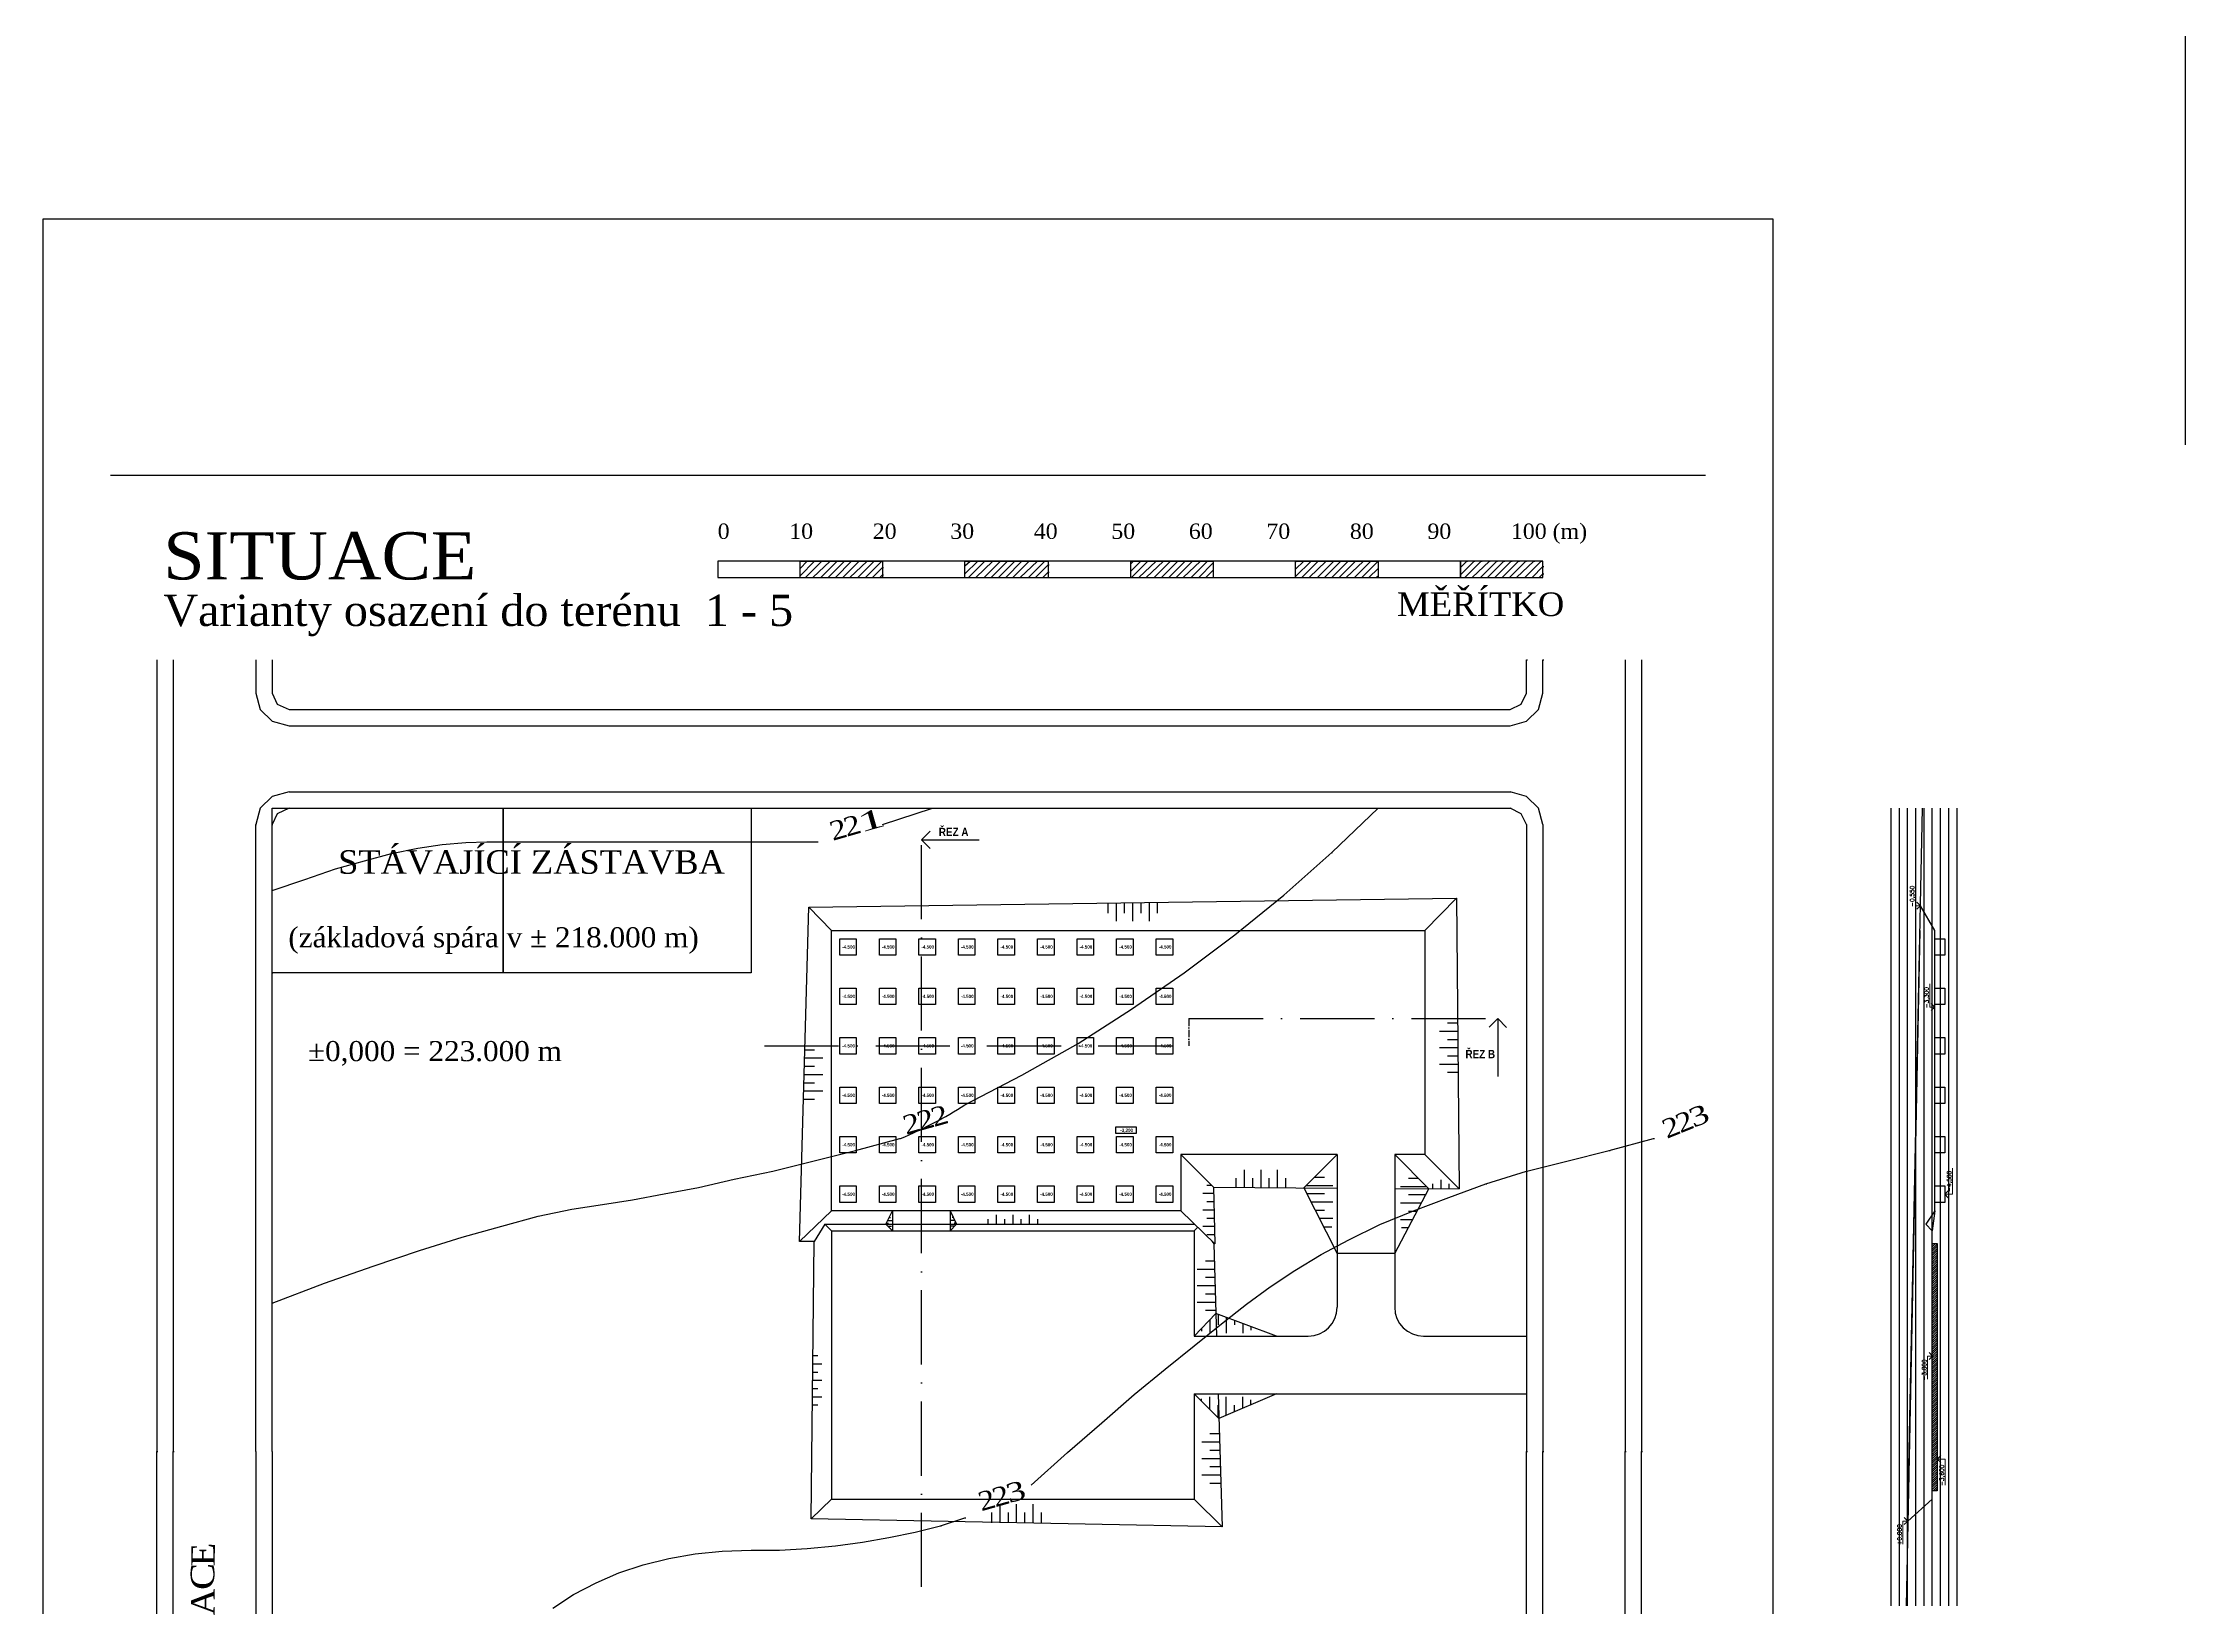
# Model space of a CAD drawing. Header units: millimetres. Extents: x -51 to 2999949, y -1641567 to 415040.
# Drawn here: x 929949 to 1189949, y -833509 to -643718 of the extents above; entities that cross this region are included whole.
import ezdxf

# ---------------------------------------------------------------- set-up
doc = ezdxf.new("R2010")
doc.units = ezdxf.units.MM
doc.header["$LTSCALE"] = 75
doc.header["$MEASUREMENT"] = 0
doc.linetypes.add('ACAD_ISO10W100', pattern=[18, 12, -3, 0, -3])
doc.layers.get('0').update_dxf_attribs({"linetype": 'CONTINUOUS'})
for name, color, linetype in [('cesty', 161, 'CONTINUOUS'), ('DNO', 210, 'CONTINUOUS'), ('objekt A patky', 130, 'CONTINUOUS'), ('objekt A+B', 10, 'CONTINUOUS'), ('objekt C', 30, 'CONTINUOUS'), ('svahování', 80, 'CONTINUOUS'), ('TEXT hlouby PPD', 255, 'CONTINUOUS'), ('TEXT hlouby SJ', 6, 'CONTINUOUS'), ('ŘEZ', 10, 'ACAD_ISO10W100'), ('ŘEZ bílá', 251, 'CONTINUOUS'), ('ŘEZ červená', 10, 'CONTINUOUS'), ('šrafy', 90, 'CONTINUOUS')]:
    doc.layers.add(name, color=color, linetype=linetype)
doc.layers.add('dělící čára', color=140, linetype='CONTINUOUS', lineweight=30)
doc.layers.add('texty', color=255, linetype='CONTINUOUS', lineweight=15)
doc.styles.add('hloubky patek a pasu', font='ariblk.ttf', dxfattribs={"width": 0.75, "height": 400})
doc.styles.add('romans', font='romans.shx')
doc.styles.add('TIMESNEWROMAN', font='times.ttf')
doc.styles.add('ŘEZ', font='ariblk.ttf', dxfattribs={"width": 0.75, "height": 1000})

# ---------------------------------------------------------------- blocks, each defined once
blk = doc.blocks.new('*U26')
at = {"layer": 'objekt A patky', "extrusion": (3.35875e-15, -3.39308e-16, -1)}
blk.add_lwpolyline([(1000, 1000), (-1000, 1000), (-1000, -1000), (1000, -1000)], close=True, dxfattribs=at)
blk = doc.blocks.new('*U27')
at = {"layer": 'objekt A patky', "color": 0, "linetype": 'ByBlock', "lineweight": -2, "transparency": 16777216}
for p in [(-38400, 30000), (-33600, 30000), (-28800, 30000), (-24000, 30000), (-19200, 30000), (-14400, 30000), (-9600, 30000), (-4800, 30000), (0, 30000), (-38400, 24000), (-33600, 24000), (-28800, 24000), (-24000, 24000), (-19200, 24000), (-14400, 24000), (-9600, 24000), (-4800, 24000), (0, 24000), (-38400, 18000), (-33600, 18000), (-28800, 18000), (-24000, 18000), (-19200, 18000), (-14400, 18000), (-9600, 18000), (-4800, 18000), (0, 18000), (-38400, 12000), (-33600, 12000), (-28800, 12000), (-24000, 12000), (-19200, 12000), (-14400, 12000), (-9600, 12000), (-4800, 12000), (0, 12000), (-38400, 6000), (-33600, 6000), (-28800, 6000), (-24000, 6000), (-19200, 6000), (-14400, 6000), (-9600, 6000), (-4800, 6000), (0, 6000), (-38400, 0), (-33600, 0), (-28800, 0), (-24000, 0), (-19200, 0), (-14400, 0), (-9600, 0), (-4800, 0), (0, 0)]:
    blk.add_blockref('*U26', p, dxfattribs=at)
blk = doc.blocks.new('*U24')
at = {"layer": 'DNO'}
for p, q in [((-600, 1000), (600, 1000)), ((600, 1000), (600, -1000)), ((600, -1000), (-600, -1000))]:
    blk.add_line(p, q, dxfattribs=at)
blk = doc.blocks.new('*U25')
at = {"layer": 'DNO', "color": 0, "linetype": 'ByBlock', "lineweight": -2, "transparency": 16777216}
for p in [(0, 0), (0, -6000), (0, -12000), (0, -18000), (0, -24000), (0, -30000)]:
    blk.add_blockref('*U24', p, dxfattribs=at)

msp = doc.modelspace()

# ---------------------------------------------------------------- hatches: boundary and pattern name
at = {"layer": 'šrafy'}
h = msp.add_hatch(dxfattribs=at)
h.set_pattern_fill('ANSI31', color=256, scale=1500)
h.set_pattern_definition([(45, (-21324.13, -1021092.52), (-132.582521, 132.582521), [])])
h.paths.add_polyline_path([(1159865.2522, -789408.225), (1159265.2522, -789408.225), (1159265.2522, -819408.225), (1159865.2522, -819408.225)])

# ---------------------------------------------------------------- linework, layer by layer
for p, q in [((938166.6185, -696172.3482), (1131752.1823, -696172.3482)), ((959847.5854, -734596.2665), (1108142.3038, -734596.2665)), ((959847.5854, -736576.6136), (1108142.3038, -736576.6136)), ((1021855.6645, -740640.179), (1024041.7669, -740640.179))]:
    msp.add_line(p, q)
msp.add_lwpolyline([(929948.9938, -665091.3161), (929948.9938, -962091.3161), (1139948.9938, -962091.3161), (1139948.9938, -665091.3161)], close=True)
for points in [[(1011851.0381, -708568.806), (1021855.6645, -708568.806), (1021855.6645, -706614.1767), (1031860.2843, -706614.1767), (1031860.2843, -708568.806), (1041864.9041, -708568.806), (1041864.9041, -706614.1767), (1051972.395, -706614.1767), (1051972.395, -708568.806), (1061977.0279, -708568.806), (1061977.0279, -706614.1767), (1071981.6346, -706614.1767), (1071981.6346, -708568.806), (1081986.2675, -708568.806), (1081986.2675, -706614.1767), (1091990.8873, -706614.1767), (1091990.8873, -708568.806), (1101995.5072, -708568.806), (1101995.5072, -706614.1767), (1011851.0381, -706614.1767), (1011851.0381, -708568.806), (1102098.3783, -708568.806)], [(1021855.6645, -707488.6333), (1022730.1081, -706614.1767), (1022832.9792, -706614.1767)], [(1021855.6645, -708363.0638), (1023604.5386, -706614.1767), (1023707.4097, -706614.1767)], [(1022498.635, -708568.806), (1024478.9821, -706614.1767), (1024607.5841, -706614.1767)], [(1023398.7964, -708568.806), (1025482.0146, -706614.1767), (1025584.8857, -706614.1767)], [(1024376.098, -708568.806), (1026356.4582, -706614.1767), (1026459.3293, -706614.1767)], [(1025250.5546, -708568.806), (1027230.9018, -706614.1767), (1027359.4906, -706614.1767)], [(1026150.7029, -708568.806), (1028105.3322, -706614.1767), (1028233.9211, -706614.1767)], [(1027025.1465, -708568.806), (1029005.4936, -706614.1767), (1029108.3778, -706614.1767)], [(1027899.5901, -708568.806), (1029982.8083, -706614.1767), (1030085.6794, -706614.1767)], [(1028876.8916, -708568.806), (1030857.2519, -706614.1767), (1030985.8407, -706614.1767)], [(1029777.0661, -708568.806), (1031757.4132, -706614.1767), (1031860.2843, -706614.1767)], [(1041864.9041, -707154.2761), (1042507.8746, -706614.1767), (1042636.4766, -706614.1767)], [(1041864.9041, -708131.6039), (1043408.036, -706614.1767), (1043510.9071, -706614.1767)], [(1042302.1194, -708568.806), (1044282.4665, -706614.1767), (1044385.3507, -706614.1767)], [(1043176.5629, -708568.806), (1045259.7942, -706614.1767), (1045388.3831, -706614.1767)], [(1044179.5954, -708568.806), (1046159.9425, -706614.1767), (1046262.8136, -706614.1767)], [(1045054.039, -708568.806), (1047034.3861, -706614.1767), (1047137.2703, -706614.1767)], [(1045928.4825, -708568.806), (1047908.8297, -706614.1767), (1048011.7008, -706614.1767)], [(1046802.913, -708568.806), (1048783.2602, -706614.1767), (1048886.1443, -706614.1767)], [(1047677.3566, -708568.806), (1049657.7168, -706614.1767), (1049786.3057, -706614.1767)], [(1048577.518, -708568.806), (1050660.7362, -706614.1767), (1050763.6073, -706614.1767)], [(1049554.8326, -708568.806), (1051535.1798, -706614.1767), (1051638.064, -706614.1767)], [(1050429.2762, -708568.806), (1051972.395, -707051.405), (1052075.2792, -707051.405)], [(1061977.0279, -706922.8161), (1062311.359, -706614.1767), (1062414.2432, -706614.1767)], [(1061977.0279, -707822.9644), (1063185.8156, -706614.1767), (1063288.6867, -706614.1767)], [(1062079.899, -708568.806), (1064060.2461, -706614.1767), (1064188.835, -706614.1767)], [(1062980.0473, -708568.806), (1065063.2786, -706614.1767), (1065166.1628, -706614.1767)], [(1063854.5039, -708568.806), (1065937.7222, -706614.1767), (1066040.5933, -706614.1767)], [(1064831.8055, -708568.806), (1066812.1527, -706614.1767), (1066915.0368, -706614.1767)], [(1065706.2491, -708568.806), (1067686.6093, -706614.1767), (1067815.1982, -706614.1767)], [(1066606.4105, -708568.806), (1068586.7576, -706614.1767), (1068689.6287, -706614.1767)], [(1067480.841, -708568.806), (1069461.2012, -706614.1767), (1069564.0723, -706614.1767)], [(1068355.2976, -708568.806), (1070438.5158, -706614.1767), (1070567.1047, -706614.1767)], [(1069332.5992, -708568.806), (1071312.9463, -706614.1767), (1071441.5483, -706614.1767)], [(1070232.7737, -708568.806), (1071981.6346, -706819.9189), (1072084.5188, -706819.9189)], [(1081986.2675, -706717.0478), (1082089.1386, -706614.1767), (1082217.7275, -706614.1767)], [(1081986.2675, -707591.5044), (1082989.3, -706614.1767), (1083092.1842, -706614.1767)], [(1081986.2675, -708465.9349), (1083863.7436, -706614.1767), (1083966.6147, -706614.1767)], [(1082757.8269, -708568.806), (1084738.1741, -706614.1767), (1084841.0452, -706614.1767)], [(1083632.2705, -708568.806), (1085715.5018, -706614.1767), (1085844.0907, -706614.1767)], [(1084635.303, -708568.806), (1086615.6501, -706614.1767), (1086718.5212, -706614.1767)], [(1085509.7465, -708568.806), (1087490.0937, -706614.1767), (1087592.9778, -706614.1767)], [(1086384.1901, -708568.806), (1088364.5372, -706614.1767), (1088467.4083, -706614.1767)], [(1087258.6206, -708568.806), (1089238.9677, -706614.1767), (1089341.8388, -706614.1767)], [(1088133.0642, -708568.806), (1090242.0133, -706614.1767), (1090344.8844, -706614.1767)], [(1089136.0966, -708568.806), (1091116.4438, -706614.1767), (1091219.3149, -706614.1767)], [(1090010.5402, -708568.806), (1091990.8873, -706614.1767), (1092093.7715, -706614.1767)], [(1101995.5072, -708568.806), (1112000.127, -708568.806), (1112000.127, -706614.1767), (1101995.5072, -706614.1767), (1101995.5072, -708568.806), (1102098.3783, -708568.806)], [(1101995.5072, -707360.0183), (1102767.0666, -706614.1767), (1102869.9507, -706614.1767)], [(1101995.5072, -708260.1927), (1103641.5101, -706614.1767), (1103744.3943, -706614.1767)], [(1102535.6066, -708568.806), (1104515.9537, -706614.1767), (1104644.5426, -706614.1767)], [(1103435.7549, -708568.806), (1105518.9862, -706614.1767), (1105621.8703, -706614.1767)], [(1104413.0826, -708568.806), (1106393.4297, -706614.1767), (1106496.3008, -706614.1767)], [(1105287.5131, -708568.806), (1107267.8602, -706614.1767), (1107396.4622, -706614.1767)], [(1106187.6745, -708568.806), (1108142.3038, -706614.1767), (1108270.9058, -706614.1767)], [(1107062.118, -708568.806), (1109042.4652, -706614.1767), (1109145.3363, -706614.1767)], [(1107936.5485, -708568.806), (1109916.8957, -706614.1767), (1110019.7798, -706614.1767)], [(1108811.0052, -708568.806), (1110894.2234, -706614.1767), (1111022.8123, -706614.1767)], [(1109814.0246, -708568.806), (1111794.3717, -706614.1767), (1111897.2559, -706614.1767)], [(1030651.4966, -708568.806), (1031860.2843, -707360.0183), (1031963.1554, -707360.0183)], [(1031525.9402, -708568.806), (1031860.2843, -708260.1927), (1031963.1554, -708260.1927)], [(1051303.7067, -708568.806), (1051972.395, -707925.8355), (1052075.2792, -707925.8355)], [(1071107.2041, -708568.806), (1071981.6346, -707694.3755), (1072084.5188, -707694.3755)], [(1090884.9838, -708568.806), (1091990.8873, -707488.6333), (1092093.7715, -707488.6333)], [(1091785.1321, -708568.806), (1091990.8873, -708363.0638), (1092093.7715, -708363.0638)], [(1110688.4681, -708568.806), (1112000.127, -707257.1472), (1112103.0111, -707257.1472)], [(1111562.9117, -708568.806), (1112000.127, -708131.6039), (1112103.0111, -708131.6039)], [(943799.0401, -718573.4389), (943799.0401, -814633.225), (943901.9177, -814633.225)], [(945779.3872, -718573.4389), (945779.3872, -814633.225), (945882.2648, -814633.225)], [(955784.0135, -718573.4389), (955784.0135, -722637.0043), (956324.1064, -724617.3514), (957764.3607, -726031.8813), (959847.5854, -726597.6985), (1108039.4327, -726597.6985), (1110019.7798, -726031.8813), (1111460.0406, -724617.3514), (1112000.127, -722637.0043), (1112000.127, -718573.4389), (1112103.0111, -718573.4389)], [(957764.3607, -718573.4389), (957764.3607, -722637.0043), (958407.3312, -723948.6631), (959847.5854, -724617.3514), (1108039.4327, -724617.3514), (1109351.0915, -723948.6631), (1110019.7798, -722637.0043), (1110019.7798, -718573.4389), (1110122.664, -718573.4389)], [(1122004.7468, -718573.4389), (1122004.7468, -814633.225), (1122107.6179, -814633.225)], [(1123985.0939, -718573.4389), (1123985.0939, -814633.225), (1124087.9781, -814633.225)], [(959847.5854, -734596.2665), (957764.3607, -735136.3659), (956324.1064, -736576.6136), (955784.0135, -738556.9608), (955886.8846, -738556.9608)], [(1112000.127, -738556.9608), (1111460.0406, -736576.6136), (1110019.7798, -735136.3659), (1108039.4327, -734596.2665), (1108142.3038, -734596.2665)], [(959847.5854, -736576.6136), (958407.3312, -737245.3019), (957764.3607, -738556.9608), (957867.2383, -738556.9608)], [(957764.3607, -756560.1355), (957764.3607, -736576.6136), (1015914.6166, -736576.6136), (1015914.6166, -756560.1355), (985797.873, -756560.1355), (985797.873, -736576.6136), (985797.873, -756560.1355), (957764.3607, -756560.1355), (957867.2383, -756560.1355)], [(1031860.2843, -738556.9608), (1037904.1968, -736576.6136), (1038007.081, -736576.6136)], [(1086384.1901, -741951.8378), (1091990.8873, -736576.6136), (1092093.7715, -736576.6136)], [(1110019.7798, -738556.9608), (1109351.0915, -737245.3019), (1108039.4327, -736576.6136), (1108142.3038, -736576.6136)], [(955784.0135, -814633.225), (955784.0135, -738556.9608), (955886.8846, -738556.9608)], [(957764.3607, -814633.225), (957764.3607, -738556.9608), (957867.2383, -738556.9608)], [(957764.3607, -746555.5026), (961725.0615, -745243.8438), (965454.2892, -743932.1849), (968977.7682, -742954.8833), (972269.7742, -742054.7089), (975458.909, -741411.7384), (978416.5708, -740974.5362), (981271.3615, -740743.0501), (983817.5258, -740640.179), (1021958.5356, -740640.179)], [(1110019.7798, -738556.9608), (1110019.7798, -814633.225), (1110122.664, -814633.225)], [(1112000.127, -738556.9608), (1112000.127, -814633.225), (1112103.0111, -814633.225)], [(1041864.9041, -772582.9631), (1048783.2602, -768956.5999), (1055598.7582, -765124.4945), (1062079.899, -760958.0581), (1068458.1687, -756560.1355), (1074630.6832, -751956.4707), (1080571.7376, -747121.3198), (1086384.1901, -741951.8378), (1086487.0612, -741951.8378)], [(1028568.2784, -778086.7761), (1033943.5025, -776646.5284), (1034046.3736, -776646.5284)], [(1120059.47, -778086.7761), (1125434.6942, -776646.5284), (1125537.5653, -776646.5284)], [(957764.3607, -796630.0503), (964142.6304, -794212.4879), (970057.954, -792129.2566), (975664.6577, -790251.7806), (980834.1397, -788605.7907), (985669.2776, -787294.1318), (990067.2001, -786085.3441), (994156.4898, -785210.8875), (997885.7175, -784670.788), (1001512.0742, -784104.997), (1005369.8973, -783359.1554), (1009536.3469, -782587.5698), (1013831.3918, -781584.5504), (1018563.6455, -780607.2227), (1023398.7964, -779398.435), (1028568.2784, -778086.7761), (1028671.1495, -778086.7761)], [(1109951.4623, -780628.5722), (1110054.8371, -780607.2227), (1114889.9881, -779398.435), (1120059.47, -778086.7761), (1120162.3411, -778086.7761)], [(1049889.1768, -818696.8034), (1054287.0994, -814736.0961), (1058453.5358, -811135.4768), (1062414.2432, -807714.8689), (1066169.1821, -804654.336), (1069666.9564, -801799.5323), (1072984.6802, -799150.4968), (1076045.2262, -796732.9214), (1078900.0038, -794649.7032), (1081883.3964, -792669.356), (1085072.5313, -790714.7267), (1088467.4083, -788940.1217), (1092222.3604, -787088.3635), (1096285.9257, -785442.3736), (1100580.9772, -783796.3575), (1105081.7709, -782150.3676), (1105184.642, -782150.3676)], [(1105081.7709, -782150.3676), (1110019.7798, -780607.2227), (1110122.664, -780607.2227)], [(943799.0401, -916736.9497), (943799.0401, -814633.225), (943901.9177, -814633.225)], [(945779.3872, -916736.9497), (945779.3872, -814633.225), (945882.2648, -814633.225)], [(955784.0135, -814633.225), (955784.0135, -896650.5502), (956324.1064, -898733.775), (957764.3607, -900174.0292), (959847.5854, -900714.1221), (1108039.4327, -900714.1221), (1110019.7798, -900174.0292), (1111460.0406, -898733.775), (1112000.127, -896650.5502), (1112000.127, -814633.225), (1112103.0111, -814633.225)], [(957764.3607, -814633.225), (957764.3607, -896650.5502), (958407.3312, -898065.0867), (959847.5854, -898733.775), (1108039.4327, -898733.775), (1109351.0915, -898065.0867), (1110019.7798, -896650.5502), (1110019.7798, -814633.225), (1110122.664, -814633.225)], [(1122004.7468, -916736.9497), (1122004.7468, -814633.225), (1122107.6179, -814633.225)], [(1123985.0939, -916736.9497), (1123985.0939, -814633.225), (1124087.9781, -814633.225)], [(991841.7985, -833639.4452), (994362.2451, -831993.4292), (997114.1581, -830553.1815), (999866.0712, -829344.3938), (1002823.733, -828367.0791), (1005909.9902, -827595.5066), (1009099.1251, -827055.4203), (1012391.1376, -826721.0761), (1015914.6166, -826592.4872), (1019335.2179, -826592.4872), (1022730.1081, -826386.732), (1026150.7029, -826052.3878), (1029442.7089, -825615.1595), (1032631.8437, -825075.0731), (1035820.9786, -824406.3718), (1038881.5245, -823634.8124), (1039010.1134, -823634.8124)], [(1038881.5245, -823634.8124), (1041864.9041, -822657.5108), (1041967.7883, -822657.5108)]]:
    msp.add_lwpolyline(points)
msp.add_open_spline([(1034046.3736, -776646.5284), (1036855.9695, -775495.4257), (1039416.5218, -774095.2793), (1041864.9041, -772582.9631)], degree=3)
at = {"layer": 'cesty'}
for p, q in [((1087019.7798, -778608.225), (1082997.2698, -782630.7351)), ((1087019.7798, -778608.225), (1087019.7798, -797133.225)), ((1094019.7798, -778608.225), (1094019.7798, -797133.225)), ((1094019.7798, -778608.225), (1098154.5737, -782743.0189)), ((1094019.7798, -778608.225), (1094019.7798, -790608.225)), ((1082997.2698, -782630.7351), (1087019.7798, -790608.225)), ((1087019.7798, -782660.5334), (1087019.7798, -794660.5334)), ((1094019.7798, -790608.225), (1098154.5737, -782743.0189)), ((1032262.7267, -787051.1719), (1033069.7798, -785408.225)), ((1033069.7798, -787858.225), (1032262.7267, -787051.1719)), ((1033069.7798, -785408.225), (1033069.7798, -787858.225)), ((1040069.7798, -785408.225), (1040069.7798, -787858.225)), ((1040069.7798, -785408.225), (1040848.9011, -787051.1719)), ((1040069.7798, -787858.225), (1040848.9011, -787051.1719)), ((1094019.7798, -790608.225), (1087019.7798, -790608.225)), ((1069669.7798, -800633.225), (1072313.0059, -797895.2383)), ((1079669.7798, -800633.225), (1072313.0059, -797895.2383)), ((1069669.7798, -800633.225), (1083519.7798, -800633.225)), ((1069669.7798, -800633.225), (1079669.7798, -800633.225)), ((1097519.7798, -800633.225), (1106019.7798, -800633.225)), ((1097519.7798, -800633.225), (1110019.7798, -800633.225)), ((1069669.7798, -807633.225), (1110019.7798, -807633.225)), ((1069669.7798, -807633.225), (1072680.984, -810616.7335)), ((1079669.7798, -807633.225), (1072680.984, -810616.7335))]:
    msp.add_line(p, q, dxfattribs=at)
for centre, start, end in [((1083519.7798, -797133.225), 270, 0), ((1097519.7798, -797133.225), 180, 270)]:
    msp.add_arc(centre, 3500, start, end, dxfattribs=at)
at = {"layer": 'DNO'}
for p, q in [((1159565.2522, -751408.225), (1157822.0253, -748404.6663)), ((1159565.2522, -785408.225), (1159565.2522, -751408.225)), ((1159565.2522, -785408.225), (1159565.2522, -775518.831)), ((1159565.2522, -785408.225), (1158458.1991, -787051.1719)), ((1159265.2522, -787858.225), (1158458.1991, -787051.1719)), ((1159565.2522, -785408.225), (1159265.2522, -787858.225)), ((1159265.2522, -820408.225), (1159265.2522, -787858.225)), ((1159265.2522, -789408.225), (1159865.2522, -789408.225)), ((1159865.2522, -789408.225), (1159865.2522, -819408.225)), ((1159265.2522, -820408.225), (1156289.0545, -823058.4583)), ((1159865.2522, -819408.225), (1159265.2522, -819408.225))]:
    msp.add_line(p, q, dxfattribs=at)
at = {"layer": 'dělící čára'}
msp.add_line((1189948.9938, 407501.2066), (1189948.9938, -692498.7934), dxfattribs=at)
at = {"layer": 'objekt A+B'}
for p, q in [((1021800.0449, -789154.3364), (1022896.208, -748597.8888)), ((1022896.208, -748597.8888), (1101498.657, -747487.1504)), ((1022896.208, -748597.8888), (1025669.7798, -751408.225)), ((1097669.7798, -751408.225), (1101498.657, -747487.1504)), ((1101498.657, -747487.1504), (1101841.4152, -782770.3306)), ((1025669.7798, -751408.225), (1097669.7798, -751408.225)), ((1025669.7798, -785408.225), (1025669.7798, -751408.225)), ((1097669.7798, -751408.225), (1097669.7798, -778608.225)), ((1087019.7798, -778608.225), (1068069.7798, -778608.225)), ((1068069.7798, -778608.225), (1068069.7798, -785408.225)), ((1068069.7798, -778608.225), (1072010.904, -782549.3492)), ((1097669.7798, -778608.225), (1094019.7798, -778608.225)), ((1097669.7798, -778608.225), (1101831.8143, -782770.2595)), ((1072010.904, -782549.3492), (1072185.7949, -789445.6478)), ((1072010.904, -782549.3492), (1087019.7798, -782660.5334)), ((1094019.7798, -782712.3887), (1101841.4152, -782770.3306)), ((1025669.7798, -785408.225), (1021800.0449, -789154.3364)), ((1068069.7798, -785408.225), (1025669.7798, -785408.225)), ((1068069.7798, -785408.225), (1072185.7949, -789445.6478)), ((1023562.1238, -789164.5241), (1021800.0449, -789154.3364)), ((1072185.7949, -789445.6478), (1072068.576, -789444.9701))]:
    msp.add_line(p, q, dxfattribs=at)
at = {"layer": 'objekt C'}
for p, q in [((1024862.7267, -787051.1719), (1023562.1238, -789164.5241)), ((1025669.7798, -787858.225), (1024862.7267, -787051.1719)), ((1024862.7267, -787051.1719), (1069744.7083, -787051.1719)), ((1069669.7798, -787858.225), (1070106.3972, -787405.9547)), ((1023206.4049, -822798.3786), (1023562.1238, -789164.5241)), ((1025669.7798, -787858.225), (1025669.7798, -820408.225)), ((1025669.7798, -787858.225), (1069669.7798, -787858.225)), ((1069669.7798, -787858.225), (1069669.7798, -800633.225)), ((1071838.6105, -789105.0926), (1072068.576, -789444.9701)), ((1072068.576, -789444.9701), (1072392.2041, -800633.225)), ((1069669.7798, -807633.225), (1069669.7798, -820408.225)), ((1072594.6839, -807633.225), (1073061.4127, -823768.6633)), ((1025669.7798, -820408.225), (1023206.4049, -822798.3786)), ((1025669.7798, -820408.225), (1069669.7798, -820408.225)), ((1069669.7798, -820408.225), (1073061.4127, -823768.6633)), ((1073061.4127, -823768.6633), (1023206.4049, -822798.3786))]:
    msp.add_line(p, q, dxfattribs=at)
at = {"layer": 'svahování'}
for p, q in [((1059197.4325, -748042.5196), (1059197.4325, -749292.5196)), ((1060197.4325, -748042.5196), (1060197.4325, -750292.5196)), ((1061197.4325, -748042.5196), (1061197.4325, -749292.5196)), ((1062197.4325, -748042.5196), (1062197.4325, -750292.5196)), ((1063197.4325, -748028.3885), (1063197.4325, -749292.5196)), ((1064197.4325, -748014.2574), (1064197.4325, -750292.5196)), ((1065197.4325, -748000.1263), (1065197.4325, -749292.5196)), ((1101655.7791, -763661.142), (1099439.3679, -763661.142)), ((1101646.0646, -762661.142), (1100439.3679, -762661.142)), ((1022402.1826, -766876.1126), (1024598.1265, -766876.1126)), ((1022429.2107, -765876.1126), (1023598.1265, -765876.1126)), ((1101675.2081, -765661.142), (1099439.3679, -765661.142)), ((1101665.4936, -764661.142), (1100439.3679, -764661.142)), ((1101689.3679, -766661.142), (1100439.3679, -766661.142)), ((1022348.1265, -768876.1126), (1024598.1265, -768876.1126)), ((1022375.1545, -767876.1126), (1023598.1265, -767876.1126)), ((1101689.3679, -767661.142), (1099439.3679, -767661.142)), ((1101689.3679, -768661.142), (1100439.3679, -768661.142)), ((1022267.0422, -771876.1126), (1023598.1265, -771876.1126)), ((1022294.0703, -770876.1126), (1024598.1265, -770876.1126)), ((1022348.1265, -769876.1126), (1023598.1265, -769876.1126)), ((1071801.9215, -782340.3666), (1071225.2647, -782340.3666)), ((1074794.6452, -782569.9708), (1074794.6452, -781460.0762)), ((1075794.6452, -782577.3787), (1075794.6452, -780460.0762)), ((1076794.6452, -782584.7866), (1076794.6452, -781460.0762)), ((1077794.6452, -782592.1945), (1077794.6452, -780460.0762)), ((1078794.6452, -782599.6024), (1078794.6452, -781460.0762)), ((1079794.6452, -782607.0103), (1079794.6452, -780460.0762)), ((1080794.6452, -782614.4182), (1080794.6452, -781460.0762)), ((1083295.0067, -782332.9981), (1086490.6182, -782332.9981)), ((1084295.0067, -781332.9981), (1085490.6182, -781332.9981)), ((1097912.8801, -782501.3253), (1094704.024, -782501.3253)), ((1096912.8801, -781501.3253), (1095704.024, -781501.3253)), ((1098640.6933, -782746.62), (1098640.6933, -782147.334)), ((1099640.6933, -782754.0279), (1099640.6933, -781647.334)), ((1100640.6933, -782761.4358), (1100640.6933, -782147.334)), ((1072030.9643, -783340.3666), (1070725.2647, -783340.3666)), ((1072056.3244, -784340.3666), (1071225.2647, -784340.3666)), ((1083351.3736, -783332.9981), (1085490.6182, -783332.9981)), ((1083855.6062, -784332.9981), (1086490.6182, -784332.9981)), ((1097230.2197, -784501.3253), (1094704.024, -784501.3253)), ((1097755.9267, -783501.3253), (1095704.024, -783501.3253)), ((1032325.8146, -786922.7416), (1032577.1723, -786922.7416)), ((1032483.8852, -787272.3304), (1032961.921, -787272.3304)), ((1032494.2318, -786579.8887), (1032974.3306, -786579.8887)), ((1032666.2533, -786229.6984), (1032840.027, -786229.6984)), ((1032781.0239, -787569.4691), (1032857.9501, -787569.4691)), ((1040625.4084, -786579.8887), (1040165.2291, -786579.8887)), ((1040635.3969, -787272.3304), (1040177.6387, -787272.3304)), ((1040348.542, -787569.4691), (1040281.6096, -787569.4691)), ((1040459.3405, -786229.6984), (1040299.5327, -786229.6984)), ((1040787.9967, -786922.7416), (1040562.3874, -786922.7416)), ((1044692.883, -787054.6622), (1044692.883, -786429.6622)), ((1045692.883, -787054.6622), (1045692.883, -785929.6622)), ((1046692.883, -787054.6622), (1046692.883, -786429.6622)), ((1047692.883, -787054.6622), (1047692.883, -785929.6622)), ((1048692.883, -787054.6622), (1048692.883, -786429.6622)), ((1049692.883, -787054.6622), (1049692.883, -785929.6622)), ((1050692.883, -787054.6622), (1050692.883, -786429.6622)), ((1072081.6845, -785340.3666), (1070725.2647, -785340.3666)), ((1072132.4048, -787340.3666), (1070725.2647, -787340.3666)), ((1072107.0447, -786340.3666), (1071225.2647, -786340.3666)), ((1084359.8387, -785332.9981), (1085490.6182, -785332.9981)), ((1084864.0713, -786332.9981), (1086490.6182, -786332.9981)), ((1086388.8586, -787389.4127), (1085396.7499, -787389.4127)), ((1096178.8057, -786501.3253), (1094704.024, -786501.3253)), ((1095662.8272, -787482.8198), (1094841.1398, -787482.8198)), ((1096704.5127, -785501.3253), (1095704.024, -785501.3253)), ((1072157.7649, -788340.3666), (1071225.2647, -788340.3666)), ((1072157.7446, -792527.6468), (1070038.812, -792527.6468)), ((1072128.8189, -791527.6468), (1071038.812, -791527.6468)), ((1072215.596, -794527.6468), (1070038.812, -794527.6468)), ((1072186.6703, -793527.6468), (1071038.812, -793527.6468)), ((1072244.5217, -795527.6468), (1071038.812, -795527.6468)), ((1072273.4474, -796527.6468), (1070038.812, -796527.6468)), ((1072288.812, -797527.6468), (1071038.812, -797527.6468)), ((1072574.9784, -797992.7372), (1072574.9784, -799263.9456)), ((1070574.9784, -799695.5748), (1070574.9784, -800028.3145)), ((1071574.9784, -798659.7244), (1071574.9784, -800263.9456)), ((1073574.9784, -798364.9094), (1073574.9784, -800263.9456)), ((1074574.9784, -798737.0815), (1074574.9784, -799263.9456)), ((1075574.9784, -799109.2537), (1075574.9784, -800263.9456)), ((1076574.9784, -799481.4259), (1076574.9784, -799910.1422)), ((1023415.993, -802981.4513), (1024009.2644, -802981.4513)), ((1023384.2644, -803981.4513), (1024509.2644, -803981.4513)), ((1023384.2644, -804981.4513), (1024009.2644, -804981.4513)), ((1023384.2644, -805981.4513), (1024509.2644, -805981.4513)), ((1023384.2644, -806981.4513), (1024009.2644, -806981.4513)), ((1023384.2644, -807981.4513), (1024509.2644, -807981.4513)), ((1070574.9784, -808530.0979), (1070574.9784, -808238.1355)), ((1071574.9784, -809520.9004), (1071574.9784, -808002.5044)), ((1073574.9784, -810235.0884), (1073574.9784, -808002.5044)), ((1075574.9784, -809381.2908), (1075574.9784, -808002.5044)), ((1076574.9784, -808954.392), (1076574.9784, -808356.3078)), ((1023384.2644, -808981.4513), (1024009.2644, -808981.4513)), ((1072574.9784, -810511.7029), (1072574.9784, -809002.5044)), ((1074574.9784, -809808.1896), (1074574.9784, -809002.5044)), ((1072764.2521, -813495.4232), (1070591.5468, -813495.4232)), ((1072735.3264, -812495.4232), (1071591.5468, -812495.4232)), ((1072841.5468, -815495.4232), (1070591.5468, -815495.4232)), ((1072793.1778, -814495.4232), (1071591.5468, -814495.4232)), ((1072841.5468, -817495.4232), (1070591.5468, -817495.4232)), ((1072841.5468, -816495.4232), (1071591.5468, -816495.4232)), ((1072841.5468, -818495.4232), (1071591.5468, -818495.4232)), ((1046133.9088, -823283.5209), (1046133.9088, -821033.5209)), ((1048133.9088, -823283.5209), (1048133.9088, -821033.5209)), ((1050133.9088, -823283.5209), (1050133.9088, -821033.5209)), ((1045133.9088, -823283.5209), (1045133.9088, -822033.5209)), ((1047133.9088, -823283.5209), (1047133.9088, -822033.5209)), ((1049133.9088, -823283.5209), (1049133.9088, -822033.5209)), ((1051133.9088, -823283.5209), (1051133.9088, -822033.5209))]:
    msp.add_line(p, q, dxfattribs=at)
at = {"layer": 'TEXT hlouby SJ'}
msp.add_lwpolyline([(1060158.2289, -775251.0723), (1062658.2289, -775251.0723), (1062658.2289, -776051.0723), (1060158.2289, -776051.0723)], close=True, dxfattribs=at)
at = {"layer": 'texty', "linetype": 'ByBlock', "lineweight": 20, "ltscale": 5}
for p, q in [((1157209.4415, -745584.6663), (1157209.4415, -748404.6663)), ((1157822.0253, -748404.6663), (1157209.4415, -748404.6663)), ((1157822.0253, -748404.6663), (1157395.7334, -747978.3744)), ((1157822.0253, -748404.6663), (1157395.7334, -748830.9582)), ((1158952.6684, -757888.225), (1158952.6684, -760708.225)), ((1159565.2522, -760708.225), (1158952.6684, -760708.225)), ((1159565.2522, -760708.225), (1159138.9603, -760281.9331)), ((1159565.2522, -760708.225), (1159138.9603, -761134.5169)), ((1161707.0846, -780251.6012), (1161707.0846, -783408.225)), ((1160765.2522, -783408.225), (1161191.5441, -782981.9331)), ((1160765.2522, -783408.225), (1161191.5441, -783834.5169)), ((1160765.2522, -783408.225), (1161707.0846, -783408.225)), ((1159289.0545, -803049.6798), (1158676.4706, -803049.6798)), ((1158676.4706, -805869.6798), (1158676.4706, -803049.6798)), ((1159289.0545, -803049.6798), (1158862.7626, -802623.3879)), ((1159289.0545, -803049.6798), (1158862.7626, -803475.9718)), ((1159865.2522, -815546.4818), (1160291.5441, -815120.1899)), ((1159865.2522, -815546.4818), (1160291.5441, -815972.7737)), ((1159865.2522, -815546.4818), (1160807.0846, -815546.4818)), ((1160807.0846, -818703.1056), (1160807.0846, -815546.4818)), ((1156289.0545, -823058.4583), (1155676.4706, -823058.4583)), ((1155676.4706, -825878.4583), (1155676.4706, -823058.4583)), ((1156289.0545, -823058.4583), (1155862.7626, -822632.1664)), ((1156289.0545, -823058.4583), (1155862.7626, -823484.7503))]:
    msp.add_line(p, q, dxfattribs=at)
at = {"layer": 'ŘEZ', "linetype": 'Continuous'}
for p, q in [((1036569.7798, -740412.9225), (1037630.44, -739352.2623)), ((1036569.7798, -740412.9225), (1043569.7798, -740412.9225)), ((1036569.7798, -740412.9225), (1037622.7388, -741481.2284)), ((1106540.6933, -762108.225), (1105472.3874, -763161.1839)), ((1106540.6933, -762108.225), (1106540.6933, -769108.225)), ((1106540.6933, -762108.225), (1107601.3535, -763168.8852))]:
    msp.add_line(p, q, dxfattribs=at)
at = {"layer": 'ŘEZ', "ltscale": 10}
for p, q in [((1036569.7798, -831058.4583), (1036569.7798, -740412.9225)), ((1069044.7798, -762108.225), (1106540.6933, -762108.225)), ((1017531.0495, -765408.225), (1069044.7798, -765408.225))]:
    msp.add_line(p, q, dxfattribs=at)
at = {"layer": 'ŘEZ'}
msp.add_line((1069044.7798, -762108.225), (1069044.7798, -765408.225), dxfattribs=at)
at = {"layer": 'ŘEZ bílá'}
for p, q in [((1154265.2522, -833331.8526), (1154265.2522, -736576.6136)), ((1155265.2522, -833331.8526), (1155265.2522, -736576.6136)), ((1156265.2522, -833331.8526), (1156265.2522, -736576.6136)), ((1157265.2522, -833331.8526), (1157265.2522, -736576.6136)), ((1158265.2522, -833331.8526), (1158265.2522, -736576.6136)), ((1159265.2522, -833331.8526), (1159265.2522, -736576.6136)), ((1160265.2522, -833331.8526), (1160265.2522, -736576.6136)), ((1161265.2522, -833331.8526), (1161265.2522, -736576.6136)), ((1162265.2522, -833331.8526), (1162265.2522, -736576.6136))]:
    msp.add_line(p, q, dxfattribs=at)
at = {"layer": 'ŘEZ červená'}
for p, q in [((1156265.2522, -824217.6), (1158064.9073, -736576.6136)), ((1157760.349, -751408.225), (1156078.0965, -833331.8526)), ((1156265.2522, -824217.6), (1157265.2522, -775518.831))]:
    msp.add_line(p, q, dxfattribs=at)

# ---------------------------------------------------------------- block references
at = {"layer": 'DNO'}
msp.add_blockref('*U25', (1160165.2522, -753408.225), dxfattribs=at)
at = {"layer": 'objekt A patky'}
msp.add_blockref('*U27', (1066069.7798, -783408.225), dxfattribs=at)

# ---------------------------------------------------------------- texts
at = {"attachment_point": 7, "style": 'TIMESNEWROMAN'}
for s, insert, char_height, width in [('\\W1.03;0\\~\\~\\~\\~\\~\\~\\~\\~\\~\\~10\\~\\~\\~\\~\\~\\~\\~\\~\\~\\~20\\~\\~\\~\\~\\~\\~\\~\\~\\~30\\~\\~\\~\\~\\~\\~\\~\\~\\~\\~40\\~\\~\\~\\~\\~\\~\\~\\~\\~50\\~\\~\\~\\~\\~\\~\\~\\~\\~60\\~\\~\\~\\~\\~\\~\\~\\~\\~70\\~\\~\\~\\~\\~\\~\\~\\~\\~\\~80\\~\\~\\~\\~\\~\\~\\~\\~\\~90\\~\\~\\~\\~\\~\\~\\~\\~\\~\\~100\\~(m)', (1011851.0381, -704505.1099), 1861.0337746, 104185.902222), ('\\W1.04;SITUACE', (944570.606, -708903.0324), 5726.351254, 39233.210613), ('\\W1.03;MĚŘÍTKO', (1094305.5786, -713300.955), 2863.160702, 21087.585931), ('\\W1.02;Varianty\\~osazení\\~do\\~terénu\\~\\~1\\~-\\~5', (944570.606, -715718.5305), 3793.664797, 76615.213946), ('\\W1.02;STÁVAJÍCÍ\\~ZÁSTAVBA', (965788.6333, -744600.7424), 2863.160702, 47179.177469), ('{\\W1.03;(základová\\~spára\\~v\\~±\\~218.000\\~m)}', (959744.7078, -754245.3003), 2433.709411, 49434.835916), ('{\\W1.03;±\\fTimes New Roman|b0|i0|c238|p18;0,000 =\\fTimes New Roman|b0|i0|c0|p18;\\~2\\fTimes New Roman|b0|i0|c238|p18;23\\fTimes New Roman|b0|i0|c0|p18;.000\\~m}', (962120.6215, -767835.1445), 2433.7094106, 49434.835916)]:
    msp.add_mtext(s, dxfattribs=dict(at, insert=insert, char_height=char_height, width=width))
for s, insert, char_height, width, rotation in [('\\W1.16;2', (1025816.3587, -740537.1771), 2289.83564, 3047.345227, 15.800195223), ('\\W1.16;2', (1027513.7188, -740048.487), 2289.83564, 3047.345227, 15.800195223), ('\\W1.95;1', (1029185.4395, -739559.6923), 2289.83564, 3945.505769, 15.800195223), ('\\W1.16;2', (1034714.7218, -776208.7245), 2289.83564, 3047.345227, 15.800195223), ('\\W1.16;2', (1036412.0426, -775720.0083), 2289.83564, 3047.345227, 15.800195223), ('\\W1.16;2', (1038109.4419, -775257.193), 2289.83564, 3047.345227, 15.800195223), ('\\W1.16;2', (1127044.2278, -776698.9846), 2289.83564, 3047.345227, 21.903186915), ('\\W1.16;2', (1128680.0123, -776032.6077), 2289.83564, 3047.345227, 21.903186915), ('\\W1.35;3', (1130293.122, -775394.5855), 2289.83564, 3263.015794, 21.903186915), ('\\W1.16;2', (1045541.9703, -821396.3456), 2289.83564, 3047.345227, 15.800195223), ('\\W1.35;3', (1047213.7695, -820933.4388), 2289.83564, 3263.015794, 15.800195223), ('\\W1.16;2', (1043844.6103, -821885.0357), 2289.83564, 3047.345227, 15.800195223), ('\\W1.09;E', (950819.3777, -828572.6251), 2863.05416, 4188.811084, 89.900411366), ('\\W1.14;C', (950793.7907, -831427.4027), 2863.05416, 4490.011551, 89.900411366), ('\\W1.04;A', (950793.6992, -834513.7449), 2863.05416, 4592.758633, 89.900411366)]:
    msp.add_mtext(s, dxfattribs=dict(at, insert=insert, char_height=char_height, width=width, rotation=rotation))
at = {"layer": 'TEXT hlouby PPD', "char_height": 400, "attachment_point": 1, "style": 'hloubky patek a pasu'}
for insert in [(1026969.7798, -753208.225), (1031769.7798, -753208.225), (1036569.7798, -753208.225), (1041369.7798, -753208.225), (1046169.7798, -753208.225), (1050969.7798, -753208.225), (1055769.7798, -753208.225), (1060569.7798, -753208.225), (1065369.7798, -753208.225), (1026969.7798, -759208.225), (1031769.7798, -759208.225), (1036569.7798, -759208.225), (1041369.7798, -759208.225), (1046169.7798, -759208.225), (1050969.7798, -759208.225), (1055769.7798, -759208.225), (1060569.7798, -759208.225), (1065369.7798, -759208.225), (1026969.7798, -765208.225), (1031769.7798, -765208.225), (1036569.7798, -765208.225), (1041369.7798, -765208.225), (1046169.7798, -765208.225), (1050969.7798, -765208.225), (1055769.7798, -765208.225), (1060569.7798, -765208.225), (1065369.7798, -765208.225), (1026969.7798, -771208.225), (1031769.7798, -771208.225), (1036569.7798, -771208.225), (1041369.7798, -771208.225), (1046169.7798, -771208.225), (1050969.7798, -771208.225), (1055769.7798, -771208.225), (1060569.7798, -771208.225), (1065369.7798, -771208.225), (1026969.7798, -777208.225), (1031769.7798, -777208.225), (1036569.7798, -777208.225), (1041369.7798, -777208.225), (1046169.7798, -777208.225), (1050969.7798, -777208.225), (1055769.7798, -777208.225), (1060569.7798, -777208.225), (1065369.7798, -777208.225), (1026969.7798, -783208.225), (1031769.7798, -783208.225), (1036569.7798, -783208.225), (1041369.7798, -783208.225), (1046169.7798, -783208.225), (1050969.7798, -783208.225), (1055769.7798, -783208.225), (1060569.7798, -783208.225), (1065369.7798, -783208.225)]:
    msp.add_mtext_dynamic_manual_height_columns('-4.500', width=1520.658085, gutter_width=2000, heights=[0], dxfattribs=dict(at, insert=insert))
at = {"layer": 'TEXT hlouby SJ', "insert": (1060708.2289, -775451.0723), "char_height": 400, "attachment_point": 1, "style": 'hloubky patek a pasu'}
msp.add_mtext_dynamic_manual_height_columns('-3,300', width=1520.658085, gutter_width=2000, heights=[0], dxfattribs=at)
at = {"layer": 'texty', "ltscale": 20, "extrusion": (3.39308e-16, 1.93959e-16, -1), "style": 'romans', "text_generation_flag": 2}
for s, p in [('-0,550', (-1157070.6091, -748534.6363)), ('-3,300', (-1158813.836, -760838.195)), ('-4,500', (-1161568.2522, -783131.6012)), ('-3,000', (-1158537.6383, -805999.6499)), ('-3,600', (-1160668.2522, -818789.8781)), ('+0,000', (-1155537.6383, -826008.4284))]:
    msp.add_text(s, height=514.89696, rotation=270, dxfattribs=at).set_placement(p)
at = {"layer": 'ŘEZ', "char_height": 1000, "attachment_point": 1, "style": 'ŘEZ'}
for s, insert in [('ŘEZ A', (1038688.2154, -738953.2485)), ('ŘEZ B', (1102603.032, -765911.8936))]:
    msp.add_mtext_dynamic_manual_height_columns(s, width=8587.751714, gutter_width=5000, heights=[0], dxfattribs=dict(at, insert=insert))

doc.saveas('drawing.dxf')
